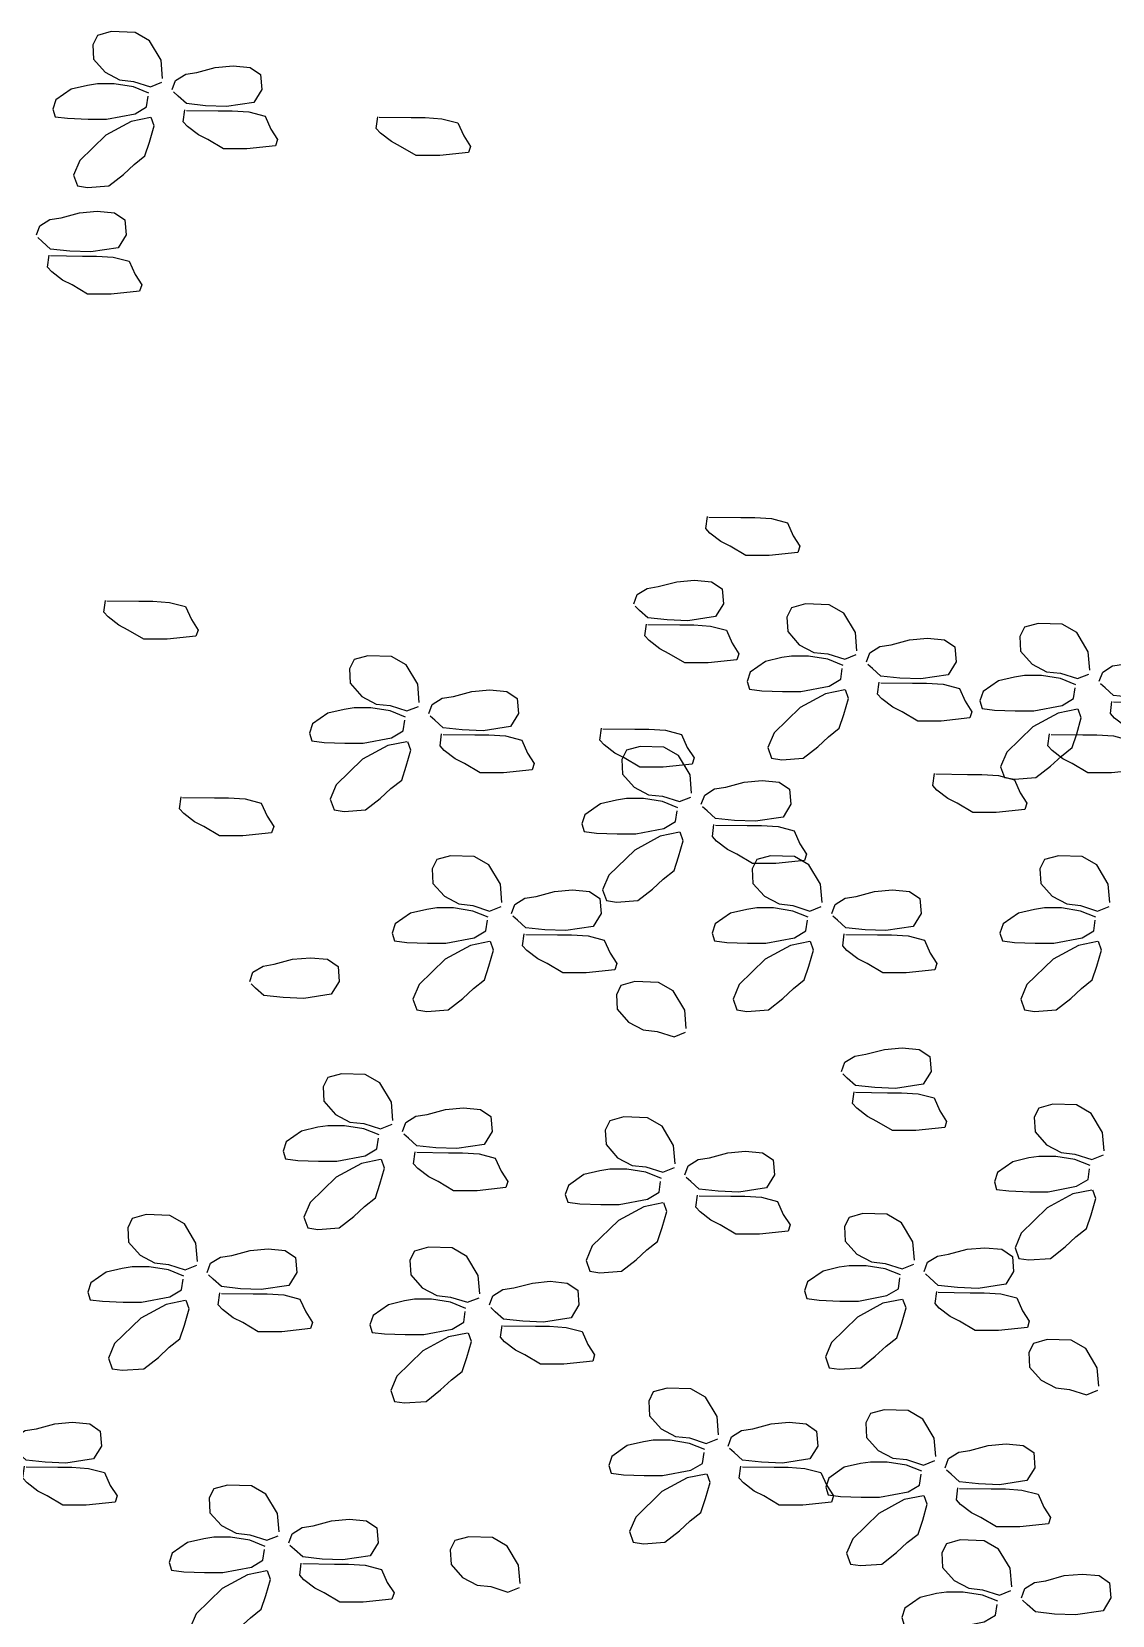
# Model space of a CAD drawing. Header units: millimetres. Extents: x 13268 to 164478, y 289082 to 363688.
# Drawn here: x 112304 to 113676, y 350380 to 352391 of the extents above; entities that cross this region are included whole.
import ezdxf

# ---------------------------------------------------------------- set-up
doc = ezdxf.new("R2010")
doc.units = ezdxf.units.MM

# ---------------------------------------------------------------- blocks, each defined once
blk = doc.blocks.new('A$C5F295478')
for points in [[(3694.9, 4490.6), (3693.7, 4504.5), (3685, 4519), (3674, 4525.4), (3656, 4526), (3645.6, 4523.1), (3642.1, 4516.1), (3642.6, 4505.1), (3651.4, 4495.3), (3662.4, 4489.5), (3672.8, 4488.3), (3685.6, 4484.2), (3694.3, 4487.7)], [(3702.2, 4482.3), (3704.7, 4489.2), (3712.3, 4493.9), (3720.8, 4495.2), (3734.6, 4498.9), (3748.2, 4500.2), (3761.1, 4498.9), (3768.9, 4493.6), (3769.9, 4482.3), (3763.9, 4472.5), (3743.1, 4469.4), (3727.4, 4470), (3712.9, 4471.6), (3706.6, 4477.2), (3703.1, 4480.4)], [(3684.5, 4479.6), (3672.8, 4484.2), (3658.3, 4486.6), (3645.6, 4486.6), (3638, 4485.4), (3625.8, 4482.5), (3614.2, 4474.4), (3611.9, 4467.4), (3613.6, 4461.6), (3622.9, 4460.5), (3638.6, 4459.9), (3652.5, 4459.9), (3674, 4463.9), (3682.7, 4469.2), (3683.9, 4477.3)], [(3712.9, 4466.5), (3736.9, 4466.1), (3747.5, 4466.1), (3760.1, 4465.4), (3772.3, 4462.2), (3776.7, 4452.4), (3781.8, 4444.5), (3780.2, 4439.8), (3758.6, 4437.4), (3740.8, 4437.4), (3729, 4444.5), (3722, 4448.1), (3713.7, 4454.4), (3710.5, 4457.9), (3711.7, 4466.9)], [(3685.6, 4461), (3671.1, 4458.1), (3651.9, 4447.7), (3632.2, 4428.6), (3627.6, 4417.6), (3630.5, 4409.4), (3638, 4408.3), (3654.3, 4409.4), (3665.3, 4418.1), (3673.4, 4425.7), (3681.5, 4432.1), (3685, 4442.5), (3688.5, 4454.7), (3686.2, 4461)], [(3858.7, 4461.4), (3882.7, 4461), (3893.3, 4461), (3905.9, 4460.2), (3918.1, 4457), (3922.5, 4447.2), (3927.6, 4439.3), (3926, 4434.6), (3904.4, 4432.3), (3886.6, 4432.3), (3874.8, 4439.3), (3867.8, 4442.9), (3859.5, 4449.2), (3856.3, 4452.7), (3857.5, 4461.7)], [(3599.5, 4372.4), (3602, 4379.3), (3609.6, 4384), (3618.1, 4385.3), (3632, 4389.1), (3645.5, 4390.3), (3658.4, 4389.1), (3666.3, 4383.7), (3667.2, 4372.4), (3661.2, 4362.7), (3640.5, 4359.5), (3624.7, 4360.1), (3610.2, 4361.7), (3603.9, 4367.4), (3600.5, 4370.5)], [(3610.2, 4356.7), (3634.2, 4356.3), (3644.9, 4356.3), (3657.5, 4355.5), (3669.7, 4352.4), (3674, 4342.5), (3679.1, 4334.7), (3677.5, 4329.9), (3655.9, 4327.6), (3638.2, 4327.6), (3626.4, 4334.7), (3619.3, 4338.2), (3611, 4344.5), (3607.9, 4348), (3609.1, 4357.1)], [(4107.8, 4159.1), (4131.9, 4158.7), (4142.5, 4158.7), (4155.1, 4157.9), (4167.3, 4154.8), (4171.6, 4144.9), (4176.7, 4137.1), (4175.2, 4132.4), (4153.5, 4130), (4135.8, 4130), (4124, 4137.1), (4116.9, 4140.6), (4108.6, 4146.9), (4105.5, 4150.4), (4106.7, 4159.5)], [(4051.1, 4093.6), (4053.6, 4100.5), (4061.1, 4105.2), (4069.6, 4106.5), (4083.5, 4110.2), (4097, 4111.5), (4109.9, 4110.2), (4117.8, 4104.9), (4118.8, 4093.6), (4112.8, 4083.8), (4092, 4080.7), (4076.3, 4081.3), (4061.8, 4082.9), (4055.5, 4088.5), (4052, 4091.7)], [(3652.8, 4095.7), (3676.8, 4095.4), (3687.4, 4095.4), (3700, 4094.6), (3712.2, 4091.4), (3716.6, 4081.6), (3721.7, 4073.7), (3720.1, 4069), (3698.4, 4066.7), (3680.7, 4066.7), (3668.9, 4073.7), (3661.8, 4077.3), (3653.6, 4083.6), (3650.4, 4087.1), (3651.6, 4096.1)], [(4219.8, 4058), (4218.6, 4071.9), (4209.9, 4086.4), (4198.9, 4092.8), (4180.9, 4093.4), (4170.4, 4090.5), (4166.9, 4083.5), (4167.5, 4072.5), (4176.2, 4062.6), (4187.3, 4056.8), (4197.7, 4055.7), (4210.5, 4051.6), (4219.2, 4055.1)], [(4061.8, 4077.8), (4085.8, 4077.5), (4096.4, 4077.5), (4109, 4076.7), (4121.2, 4073.5), (4125.5, 4063.7), (4130.6, 4055.8), (4129.1, 4051.1), (4107.4, 4048.8), (4089.7, 4048.8), (4077.9, 4055.8), (4070.8, 4059.4), (4062.6, 4065.7), (4059.4, 4069.2), (4060.6, 4078.2)], [(4395.8, 4043.3), (4394.6, 4057.3), (4385.9, 4071.8), (4374.9, 4078.1), (4356.9, 4078.7), (4346.4, 4075.8), (4342.9, 4068.9), (4343.5, 4057.8), (4352.2, 4048), (4363.2, 4042.2), (4373.7, 4041), (4386.5, 4037), (4395.2, 4040.4)], [(4227.1, 4049.6), (4229.6, 4056.5), (4237.1, 4061.3), (4245.6, 4062.5), (4259.5, 4066.3), (4273, 4067.6), (4285.9, 4066.3), (4293.8, 4061), (4294.8, 4049.6), (4288.8, 4039.9), (4268, 4036.7), (4252.2, 4037.4), (4237.8, 4038.9), (4231.5, 4044.6), (4228, 4047.7)], [(3888.9, 4018.9), (3887.8, 4032.8), (3879.1, 4047.3), (3868, 4053.7), (3850, 4054.3), (3839.6, 4051.4), (3836.1, 4044.4), (3836.7, 4033.4), (3845.4, 4023.5), (3856.4, 4017.7), (3866.9, 4016.6), (3879.6, 4012.5), (3888.4, 4016)], [(4209.3, 4047), (4197.7, 4051.6), (4183.2, 4053.9), (4170.4, 4053.9), (4162.9, 4052.8), (4150.7, 4049.9), (4139.1, 4041.8), (4136.7, 4034.8), (4138.5, 4029), (4147.8, 4027.8), (4163.4, 4027.3), (4177.4, 4027.3), (4198.9, 4031.3), (4207.6, 4036.5), (4208.7, 4044.7)], [(4403, 4035), (4405.6, 4041.9), (4413.1, 4046.6), (4421.6, 4047.9), (4435.5, 4051.6), (4449, 4052.9), (4461.9, 4051.6), (4469.8, 4046.3), (4470.7, 4035), (4464.8, 4025.2), (4444, 4022.1), (4428.2, 4022.7), (4413.8, 4024.3), (4407.5, 4030), (4404, 4033.1)], [(4237.8, 4033.9), (4261.8, 4033.5), (4272.4, 4033.5), (4285, 4032.7), (4297.2, 4029.6), (4301.5, 4019.8), (4306.6, 4011.9), (4305.1, 4007.2), (4283.4, 4004.8), (4265.7, 4004.8), (4253.9, 4011.9), (4246.8, 4015.4), (4238.5, 4021.7), (4235.4, 4025.3), (4236.6, 4034.3)], [(4385.3, 4032.3), (4373.7, 4037), (4359.2, 4039.3), (4346.4, 4039.3), (4338.9, 4038.1), (4326.7, 4035.2), (4315.1, 4027.1), (4312.7, 4020.1), (4314.5, 4014.3), (4323.8, 4013.2), (4339.4, 4012.6), (4353.4, 4012.6), (4374.9, 4016.7), (4383.6, 4021.9), (4384.7, 4030)], [(3896.2, 4010.5), (3898.7, 4017.5), (3906.3, 4022.2), (3914.8, 4023.4), (3928.7, 4027.2), (3942.2, 4028.5), (3955.1, 4027.2), (3963, 4021.9), (3963.9, 4010.5), (3957.9, 4000.8), (3937.2, 3997.6), (3921.4, 3998.3), (3906.9, 3999.8), (3900.6, 4005.5), (3897.2, 4008.6)], [(4210.5, 4028.4), (4196, 4025.5), (4176.8, 4015.1), (4157.1, 3995.9), (4152.4, 3984.9), (4155.3, 3976.8), (4162.9, 3975.6), (4179.1, 3976.8), (4190.2, 3985.5), (4198.3, 3993), (4206.4, 3999.4), (4209.9, 4009.9), (4213.4, 4022), (4211.1, 4028.4)], [(3878.5, 4007.9), (3866.9, 4012.5), (3852.4, 4014.8), (3839.6, 4014.8), (3832, 4013.7), (3819.8, 4010.8), (3808.2, 4002.7), (3805.9, 3995.7), (3807.6, 3989.9), (3816.9, 3988.7), (3832.6, 3988.2), (3846.5, 3988.2), (3868, 3992.2), (3876.7, 3997.4), (3877.9, 4005.6)], [(4386.5, 4013.8), (4372, 4010.9), (4352.8, 4000.4), (4333.1, 3981.3), (4328.4, 3970.3), (4331.3, 3962.2), (4338.9, 3961), (4355.1, 3962.2), (4366.1, 3970.9), (4374.3, 3978.4), (4382.4, 3984.8), (4385.9, 3995.2), (4389.4, 4007.4), (4387.1, 4013.8)], [(4413.8, 4019.3), (4437.8, 4018.9), (4448.4, 4018.9), (4461, 4018.1), (4473.2, 4014.9), (4477.5, 4005.1), (4482.6, 3997.2), (4481.1, 3992.5), (4459.4, 3990.2), (4441.7, 3990.2), (4429.9, 3997.2), (4422.8, 4000.8), (4414.5, 4007.1), (4411.4, 4010.6), (4412.6, 4019.7)], [(4027.8, 3999.1), (4051.8, 3998.7), (4062.4, 3998.7), (4075, 3998), (4087.2, 3994.8), (4091.5, 3985), (4096.6, 3977.1), (4095.1, 3972.4), (4073.4, 3970), (4055.7, 3970), (4043.9, 3977.1), (4036.8, 3980.7), (4028.6, 3986.9), (4025.4, 3990.5), (4026.6, 3999.5)], [(3879.6, 3989.3), (3865.1, 3986.4), (3846, 3976), (3826.2, 3956.8), (3821.6, 3945.8), (3824.5, 3937.7), (3832, 3936.5), (3848.3, 3937.7), (3859.3, 3946.4), (3867.5, 3953.9), (3875.6, 3960.3), (3879.1, 3970.8), (3882.5, 3982.9), (3880.2, 3989.3)], [(3906.9, 3994.8), (3930.9, 3994.4), (3941.6, 3994.4), (3954.2, 3993.6), (3966.4, 3990.5), (3970.7, 3980.7), (3975.8, 3972.8), (3974.2, 3968.1), (3952.6, 3965.7), (3934.9, 3965.7), (3923.1, 3972.8), (3916, 3976.3), (3907.7, 3982.6), (3904.6, 3986.2), (3905.7, 3995.2)], [(4366.5, 3994.8), (4390.5, 3994.4), (4401.1, 3994.4), (4413.7, 3993.6), (4425.9, 3990.5), (4430.2, 3980.7), (4435.4, 3972.8), (4433.8, 3968.1), (4412.1, 3965.7), (4394.4, 3965.7), (4382.6, 3972.8), (4375.5, 3976.3), (4367.3, 3982.6), (4364.1, 3986.2), (4365.3, 3995.2)], [(4094.8, 3950.3), (4093.7, 3964.3), (4085, 3978.8), (4073.9, 3985.1), (4055.9, 3985.7), (4045.5, 3982.8), (4042, 3975.9), (4042.6, 3964.8), (4051.3, 3955), (4062.3, 3949.2), (4072.8, 3948), (4085.6, 3944), (4094.3, 3947.4)], [(4279.4, 3964.9), (4303.4, 3964.5), (4314.1, 3964.5), (4326.7, 3963.7), (4338.9, 3960.5), (4343.2, 3950.7), (4348.3, 3942.8), (4346.7, 3938.1), (4325.1, 3935.8), (4307.4, 3935.8), (4295.6, 3942.8), (4288.5, 3946.4), (4280.2, 3952.7), (4277.1, 3956.2), (4278.3, 3965.3)], [(4102.1, 3942), (4104.7, 3948.9), (4112.2, 3953.6), (4120.7, 3954.9), (4134.6, 3958.6), (4148.1, 3959.9), (4161, 3958.6), (4168.9, 3953.3), (4169.8, 3942), (4163.9, 3932.2), (4143.1, 3929.1), (4127.3, 3929.7), (4112.8, 3931.3), (4106.5, 3936.9), (4103.1, 3940.1)], [(3710, 3947.2), (3734, 3946.8), (3744.6, 3946.8), (3757.2, 3946), (3769.4, 3942.9), (3773.8, 3933.1), (3778.9, 3925.2), (3777.3, 3920.5), (3755.6, 3918.1), (3737.9, 3918.1), (3726.1, 3925.2), (3719, 3928.7), (3710.8, 3935), (3707.6, 3938.6), (3708.8, 3947.6)], [(4084.4, 3939.3), (4072.8, 3944), (4058.3, 3946.3), (4045.5, 3946.3), (4037.9, 3945.1), (4025.8, 3942.2), (4014.1, 3934.1), (4011.8, 3927.1), (4013.6, 3921.3), (4022.8, 3920.2), (4038.5, 3919.6), (4052.5, 3919.6), (4073.9, 3923.7), (4082.7, 3928.9), (4083.8, 3937)], [(4112.8, 3926.3), (4136.8, 3925.9), (4147.5, 3925.9), (4160.1, 3925.1), (4172.3, 3921.9), (4176.6, 3912.1), (4181.7, 3904.2), (4180.1, 3899.5), (4158.5, 3897.2), (4140.8, 3897.2), (4129, 3904.2), (4121.9, 3907.8), (4113.6, 3914.1), (4110.5, 3917.6), (4111.7, 3926.6)], [(4085.6, 3920.8), (4071, 3917.9), (4051.9, 3907.4), (4032.1, 3888.3), (4027.5, 3877.3), (4030.4, 3869.2), (4037.9, 3868), (4054.2, 3869.2), (4065.2, 3877.9), (4073.4, 3885.4), (4081.5, 3891.8), (4085, 3902.2), (4088.5, 3914.4), (4086.1, 3920.8)], [(3951.4, 3867.7), (3950.3, 3881.6), (3941.5, 3896.1), (3930.5, 3902.5), (3912.5, 3903.1), (3902.1, 3900.2), (3898.6, 3893.2), (3899.2, 3882.2), (3907.9, 3872.4), (3918.9, 3866.6), (3929.3, 3865.4), (3942.1, 3861.3), (3950.8, 3864.8)], [(4193.4, 3867.7), (4192.2, 3881.6), (4183.5, 3896.1), (4172.5, 3902.5), (4154.5, 3903.1), (4144, 3900.2), (4140.6, 3893.2), (4141.1, 3882.2), (4149.9, 3872.4), (4160.9, 3866.6), (4171.3, 3865.4), (4184.1, 3861.3), (4192.8, 3864.8)], [(4411, 3867.7), (4409.8, 3881.6), (4401.1, 3896.1), (4390.1, 3902.5), (4372.1, 3903.1), (4361.6, 3900.2), (4358.1, 3893.2), (4358.7, 3882.2), (4367.4, 3872.4), (4378.4, 3866.6), (4388.9, 3865.4), (4401.7, 3861.3), (4410.4, 3864.8)], [(3958.7, 3859.4), (3961.2, 3866.3), (3968.8, 3871), (3977.3, 3872.3), (3991.1, 3876), (4004.7, 3877.3), (4017.6, 3876), (4025.5, 3870.7), (4026.4, 3859.4), (4020.4, 3849.6), (3999.6, 3846.5), (3983.9, 3847.1), (3969.4, 3848.7), (3963.1, 3854.3), (3959.6, 3857.5)], [(4200.7, 3859.4), (4203.2, 3866.3), (4210.8, 3871), (4219.3, 3872.3), (4233.1, 3876), (4246.7, 3877.3), (4259.6, 3876), (4267.4, 3870.7), (4268.4, 3859.4), (4262.4, 3849.6), (4241.6, 3846.5), (4225.9, 3847.1), (4211.4, 3848.7), (4205.1, 3854.3), (4201.6, 3857.5)], [(3941, 3856.7), (3929.3, 3861.3), (3914.8, 3863.7), (3902.1, 3863.7), (3894.5, 3862.5), (3882.3, 3859.6), (3870.7, 3851.5), (3868.4, 3844.5), (3870.1, 3838.7), (3879.4, 3837.6), (3895.1, 3837), (3909, 3837), (3930.5, 3841.1), (3939.2, 3846.3), (3940.4, 3854.4)], [(4183, 3856.7), (4171.3, 3861.3), (4156.8, 3863.7), (4144, 3863.7), (4136.5, 3862.5), (4124.3, 3859.6), (4112.7, 3851.5), (4110.4, 3844.5), (4112.1, 3838.7), (4121.4, 3837.6), (4137.1, 3837), (4151, 3837), (4172.5, 3841.1), (4181.2, 3846.3), (4182.4, 3854.4)], [(4400.5, 3856.7), (4388.9, 3861.3), (4374.4, 3863.7), (4361.6, 3863.7), (4354.1, 3862.5), (4341.9, 3859.6), (4330.3, 3851.5), (4327.9, 3844.5), (4329.7, 3838.7), (4339, 3837.6), (4354.6, 3837), (4368.6, 3837), (4390.1, 3841.1), (4398.8, 3846.3), (4399.9, 3854.4)], [(3969.4, 3843.6), (3993.4, 3843.3), (4004, 3843.3), (4016.6, 3842.5), (4028.8, 3839.3), (4033.2, 3829.5), (4038.3, 3821.6), (4036.7, 3816.9), (4015.1, 3814.6), (3997.4, 3814.6), (3985.5, 3821.6), (3978.5, 3825.2), (3970.2, 3831.5), (3967, 3835), (3968.2, 3844)], [(4211.4, 3843.6), (4235.4, 3843.3), (4246, 3843.3), (4258.6, 3842.5), (4270.8, 3839.3), (4275.2, 3829.5), (4280.3, 3821.6), (4278.7, 3816.9), (4257.1, 3814.6), (4239.3, 3814.6), (4227.5, 3821.6), (4220.4, 3825.2), (4212.2, 3831.5), (4209, 3835), (4210.2, 3844)], [(3942.1, 3838.2), (3927.6, 3835.3), (3908.4, 3824.8), (3888.7, 3805.7), (3884.1, 3794.7), (3887, 3786.5), (3894.5, 3785.4), (3910.8, 3786.5), (3921.8, 3795.2), (3929.9, 3802.8), (3938.1, 3809.2), (3941.5, 3819.6), (3945, 3831.8), (3942.7, 3838.2)], [(4184.1, 3838.2), (4169.6, 3835.3), (4150.4, 3824.8), (4130.7, 3805.7), (4126.1, 3794.7), (4129, 3786.5), (4136.5, 3785.4), (4152.8, 3786.5), (4163.8, 3795.2), (4171.9, 3802.8), (4180, 3809.2), (4183.5, 3819.6), (4187, 3831.8), (4184.7, 3838.2)], [(4401.7, 3838.2), (4387.2, 3835.3), (4368, 3824.8), (4348.3, 3805.7), (4343.6, 3794.7), (4346.5, 3786.5), (4354.1, 3785.4), (4370.3, 3786.5), (4381.4, 3795.2), (4389.5, 3802.8), (4397.6, 3809.2), (4401.1, 3819.6), (4404.6, 3831.8), (4402.3, 3838.2)], [(3760.7, 3808.1), (3763.2, 3815), (3770.8, 3819.7), (3779.3, 3821), (3793.1, 3824.8), (3806.7, 3826), (3819.6, 3824.8), (3827.5, 3819.4), (3828.4, 3808.1), (3822.4, 3798.4), (3801.6, 3795.2), (3785.9, 3795.8), (3771.4, 3797.4), (3765.1, 3803.1), (3761.7, 3806.2)], [(4090.7, 3772.5), (4089.6, 3786.4), (4080.9, 3800.9), (4069.8, 3807.3), (4051.8, 3807.9), (4041.4, 3805), (4037.9, 3798), (4038.5, 3787), (4047.2, 3777.2), (4058.2, 3771.4), (4068.7, 3770.2), (4081.5, 3766.1), (4090.2, 3769.6)], [(4208.1, 3740.1), (4210.6, 3747), (4218.1, 3751.7), (4226.6, 3753), (4240.5, 3756.7), (4254, 3758), (4266.9, 3756.7), (4274.8, 3751.4), (4275.8, 3740.1), (4269.8, 3730.3), (4249, 3727.2), (4233.2, 3727.8), (4218.8, 3729.4), (4212.5, 3735), (4209, 3738.2)], [(3869, 3703), (3867.8, 3716.9), (3859.1, 3731.4), (3848.1, 3737.8), (3830.1, 3738.3), (3819.7, 3735.4), (3816.2, 3728.5), (3816.8, 3717.5), (3825.5, 3707.6), (3836.5, 3701.8), (3846.9, 3700.7), (3859.7, 3696.6), (3868.4, 3700.1)], [(4218.8, 3724.3), (4242.8, 3723.9), (4253.4, 3723.9), (4266, 3723.2), (4278.2, 3720), (4282.5, 3710.2), (4287.6, 3702.3), (4286.1, 3697.6), (4264.4, 3695.3), (4246.7, 3695.3), (4234.9, 3702.3), (4227.8, 3705.9), (4219.6, 3712.2), (4216.4, 3715.7), (4217.6, 3724.7)], [(3876.3, 3694.6), (3878.8, 3701.5), (3886.4, 3706.2), (3894.9, 3707.5), (3908.7, 3711.3), (3922.3, 3712.5), (3935.2, 3711.3), (3943.1, 3705.9), (3944, 3694.6), (3938, 3684.9), (3917.2, 3681.7), (3901.5, 3682.3), (3887, 3683.9), (3880.7, 3689.6), (3877.2, 3692.7)], [(4406.7, 3679.9), (4405.5, 3693.8), (4396.8, 3708.3), (4385.8, 3714.7), (4367.8, 3715.2), (4357.3, 3712.3), (4353.8, 3705.4), (4354.4, 3694.4), (4363.1, 3684.5), (4374.2, 3678.7), (4384.6, 3677.6), (4397.4, 3673.5), (4406.1, 3677)], [(4082.4, 3670.2), (4081.2, 3684.1), (4072.5, 3698.6), (4061.5, 3705), (4043.5, 3705.6), (4033, 3702.7), (4029.5, 3695.7), (4030.1, 3684.7), (4038.8, 3674.8), (4049.9, 3669), (4060.3, 3667.9), (4073.1, 3663.8), (4081.8, 3667.3)], [(3858.6, 3692), (3846.9, 3696.6), (3832.4, 3698.9), (3819.7, 3698.9), (3812.1, 3697.8), (3799.9, 3694.9), (3788.3, 3686.7), (3786, 3679.8), (3787.7, 3674), (3797, 3672.8), (3812.7, 3672.2), (3826.6, 3672.2), (3848.1, 3676.3), (3856.8, 3681.5), (3858, 3689.6)], [(3887, 3678.9), (3911, 3678.5), (3921.6, 3678.5), (3934.2, 3677.7), (3946.4, 3674.6), (3950.8, 3664.7), (3955.9, 3656.9), (3954.3, 3652.2), (3932.7, 3649.8), (3914.9, 3649.8), (3903.1, 3656.9), (3896.1, 3660.4), (3887.8, 3666.7), (3884.6, 3670.2), (3885.8, 3679.3)], [(4089.7, 3661.8), (4092.2, 3668.7), (4099.7, 3673.5), (4108.2, 3674.7), (4122.1, 3678.5), (4135.6, 3679.8), (4148.5, 3678.5), (4156.4, 3673.1), (4157.4, 3661.8), (4151.4, 3652.1), (4130.6, 3648.9), (4114.9, 3649.6), (4100.4, 3651.1), (4094.1, 3656.8), (4090.6, 3659.9)], [(4396.2, 3668.9), (4384.6, 3673.5), (4370.1, 3675.8), (4357.3, 3675.8), (4349.8, 3674.7), (4337.6, 3671.8), (4326, 3663.6), (4323.7, 3656.7), (4325.4, 3650.9), (4334.7, 3649.7), (4350.4, 3649.1), (4364.3, 3649.1), (4385.8, 3653.2), (4394.5, 3658.4), (4395.7, 3666.5)], [(3859.7, 3673.4), (3845.2, 3670.5), (3826, 3660.1), (3806.3, 3640.9), (3801.7, 3629.9), (3804.6, 3621.8), (3812.1, 3620.6), (3828.4, 3621.8), (3839.4, 3630.5), (3847.5, 3638), (3855.7, 3644.4), (3859.1, 3654.8), (3862.6, 3667), (3860.3, 3673.4)], [(4071.9, 3659.2), (4060.3, 3663.8), (4045.8, 3666.1), (4033, 3666.1), (4025.5, 3665), (4013.3, 3662.1), (4001.7, 3653.9), (3999.3, 3647), (4001.1, 3641.2), (4010.4, 3640), (4026.1, 3639.5), (4040, 3639.5), (4061.5, 3643.5), (4070.2, 3648.7), (4071.3, 3656.8)], [(4073.1, 3640.6), (4058.6, 3637.7), (4039.4, 3627.3), (4019.7, 3608.1), (4015, 3597.1), (4017.9, 3589), (4025.5, 3587.8), (4041.7, 3589), (4052.8, 3597.7), (4060.9, 3605.2), (4069, 3611.6), (4072.5, 3622.1), (4076, 3634.2), (4073.7, 3640.6)], [(4100.4, 3646.1), (4124.4, 3645.7), (4135, 3645.7), (4147.6, 3644.9), (4159.8, 3641.8), (4164.1, 3632), (4169.2, 3624.1), (4167.7, 3619.4), (4146, 3617), (4128.3, 3617), (4116.5, 3624.1), (4109.4, 3627.6), (4101.2, 3633.9), (4098, 3637.5), (4099.2, 3646.5)], [(4397.4, 3650.3), (4382.9, 3647.4), (4363.7, 3637), (4344, 3617.8), (4339.3, 3606.8), (4342.2, 3598.7), (4349.8, 3597.5), (4366, 3598.7), (4377.1, 3607.4), (4385.2, 3614.9), (4393.3, 3621.3), (4396.8, 3631.7), (4400.3, 3643.9), (4398, 3650.3)], [(3721.3, 3596.4), (3720.1, 3610.3), (3711.4, 3624.8), (3700.4, 3631.2), (3682.4, 3631.8), (3671.9, 3628.9), (3668.5, 3621.9), (3669, 3610.9), (3677.8, 3601.1), (3688.8, 3595.3), (3699.2, 3594.1), (3712, 3590), (3720.7, 3593.5)], [(4263.2, 3597.3), (4262.1, 3611.2), (4253.4, 3625.7), (4242.3, 3632.1), (4224.3, 3632.6), (4213.9, 3629.7), (4210.4, 3622.8), (4211, 3611.8), (4219.7, 3601.9), (4230.7, 3596.1), (4241.2, 3594.9), (4254, 3590.9), (4262.7, 3594.4)], [(3728.6, 3588.1), (3731.1, 3595), (3738.7, 3599.7), (3747.2, 3601), (3761, 3604.7), (3774.6, 3606), (3787.5, 3604.7), (3795.3, 3599.4), (3796.3, 3588.1), (3790.3, 3578.3), (3769.5, 3575.2), (3753.8, 3575.8), (3739.3, 3577.4), (3733, 3583), (3729.5, 3586.2)], [(3934.7, 3571.8), (3933.5, 3585.8), (3924.8, 3600.2), (3913.8, 3606.6), (3895.8, 3607.2), (3885.3, 3604.3), (3881.8, 3597.3), (3882.4, 3586.3), (3891.1, 3576.5), (3902.1, 3570.7), (3912.6, 3569.5), (3925.4, 3565.5), (3934.1, 3568.9)], [(4270.5, 3588.9), (4273.1, 3595.8), (4280.6, 3600.5), (4289.1, 3601.8), (4303, 3605.6), (4316.5, 3606.8), (4329.4, 3605.6), (4337.3, 3600.2), (4338.2, 3588.9), (4332.3, 3579.2), (4311.5, 3576), (4295.7, 3576.6), (4281.2, 3578.2), (4274.9, 3583.9), (4271.5, 3587)], [(3710.8, 3585.4), (3699.2, 3590), (3684.7, 3592.4), (3671.9, 3592.4), (3664.4, 3591.2), (3652.2, 3588.3), (3640.6, 3580.2), (3638.3, 3573.2), (3640, 3567.4), (3649.3, 3566.3), (3665, 3565.7), (3678.9, 3565.7), (3700.4, 3569.7), (3709.1, 3575), (3710.3, 3583.1)], [(4252.8, 3586.2), (4241.2, 3590.9), (4226.7, 3593.2), (4213.9, 3593.2), (4206.3, 3592), (4194.2, 3589.1), (4182.5, 3581), (4180.2, 3574.1), (4182, 3568.3), (4191.3, 3567.1), (4206.9, 3566.5), (4220.9, 3566.5), (4242.3, 3570.6), (4251.1, 3575.8), (4252.2, 3583.9)], [(3941.9, 3563.5), (3944.5, 3570.4), (3952, 3575.1), (3960.5, 3576.4), (3974.4, 3580.1), (3987.9, 3581.4), (4000.8, 3580.1), (4008.7, 3574.8), (4009.6, 3563.5), (4003.7, 3553.7), (3982.9, 3550.6), (3967.1, 3551.2), (3952.7, 3552.8), (3946.4, 3558.4), (3942.9, 3561.6)], [(3739.3, 3572.3), (3763.3, 3571.9), (3773.9, 3571.9), (3786.5, 3571.2), (3798.7, 3568), (3803.1, 3558.2), (3808.2, 3550.3), (3806.6, 3545.6), (3784.9, 3543.2), (3767.2, 3543.2), (3755.4, 3550.3), (3748.3, 3553.9), (3740.1, 3560.2), (3736.9, 3563.7), (3738.1, 3572.7)], [(3924.2, 3560.8), (3912.6, 3565.5), (3898.1, 3567.8), (3885.3, 3567.8), (3877.8, 3566.6), (3865.6, 3563.7), (3854, 3555.6), (3851.6, 3548.6), (3853.4, 3542.8), (3862.7, 3541.7), (3878.3, 3541.1), (3892.3, 3541.1), (3913.8, 3545.2), (3922.5, 3550.4), (3923.6, 3558.5)], [(4254, 3567.7), (4239.4, 3564.8), (4220.3, 3554.3), (4200.5, 3535.2), (4195.9, 3524.2), (4198.8, 3516.1), (4206.3, 3514.9), (4222.6, 3516.1), (4233.6, 3524.8), (4241.8, 3532.3), (4249.9, 3538.7), (4253.4, 3549.1), (4256.9, 3561.3), (4254.5, 3567.7)], [(4281.2, 3573.2), (4305.3, 3572.8), (4315.9, 3572.8), (4328.5, 3572), (4340.7, 3568.9), (4345, 3559), (4350.1, 3551.2), (4348.6, 3546.4), (4326.9, 3544.1), (4309.2, 3544.1), (4297.4, 3551.2), (4290.3, 3554.7), (4282, 3561), (4278.9, 3564.5), (4280.1, 3573.6)], [(3712, 3566.8), (3697.5, 3563.9), (3678.3, 3553.5), (3658.6, 3534.4), (3653.9, 3523.4), (3656.8, 3515.2), (3664.4, 3514.1), (3680.7, 3515.2), (3691.7, 3523.9), (3699.8, 3531.5), (3707.9, 3537.9), (3711.4, 3548.3), (3714.9, 3560.5), (3712.6, 3566.8)], [(3952.7, 3547.8), (3976.7, 3547.4), (3987.3, 3547.4), (3999.9, 3546.6), (4012.1, 3543.4), (4016.4, 3533.6), (4021.5, 3525.7), (4020, 3521), (3998.3, 3518.7), (3980.6, 3518.7), (3968.8, 3525.7), (3961.7, 3529.3), (3953.4, 3535.6), (3950.3, 3539.1), (3951.5, 3548.1)], [(3925.4, 3542.3), (3910.9, 3539.4), (3891.7, 3528.9), (3872, 3509.8), (3867.3, 3498.8), (3870.2, 3490.6), (3877.8, 3489.5), (3894, 3490.6), (3905, 3499.3), (3913.2, 3506.9), (3921.3, 3513.3), (3924.8, 3523.7), (3928.3, 3535.9), (3926, 3542.3)], [(4402.6, 3502.1), (4401.4, 3516), (4392.7, 3530.5), (4381.7, 3536.8), (4363.7, 3537.4), (4353.2, 3534.5), (4349.7, 3527.6), (4350.3, 3516.5), (4359, 3506.7), (4370.1, 3500.9), (4380.5, 3499.7), (4393.3, 3495.7), (4402, 3499.2)], [(4115.2, 3465.3), (4114, 3479.2), (4105.3, 3493.7), (4094.3, 3500.1), (4076.3, 3500.7), (4065.8, 3497.8), (4062.4, 3490.8), (4062.9, 3479.8), (4071.7, 3469.9), (4082.7, 3464.1), (4093.1, 3463), (4105.9, 3458.9), (4114.6, 3462.4)], [(4279.3, 3448.9), (4278.2, 3462.8), (4269.5, 3477.3), (4258.4, 3483.7), (4240.4, 3484.3), (4230, 3481.4), (4226.5, 3474.4), (4227.1, 3463.4), (4235.8, 3453.5), (4246.8, 3447.7), (4257.3, 3446.6), (4270, 3442.5), (4278.7, 3446)], [(3580.9, 3456.9), (3583.4, 3463.8), (3590.9, 3468.6), (3599.5, 3469.8), (3613.3, 3473.6), (3626.8, 3474.9), (3639.8, 3473.6), (3647.6, 3468.2), (3648.6, 3456.9), (3642.6, 3447.2), (3621.8, 3444), (3606.1, 3444.7), (3591.6, 3446.2), (3585.3, 3451.9), (3581.8, 3455)], [(4122.5, 3456.9), (4125, 3463.8), (4132.6, 3468.6), (4141.1, 3469.8), (4154.9, 3473.6), (4168.5, 3474.9), (4181.4, 3473.6), (4189.2, 3468.2), (4190.2, 3456.9), (4184.2, 3447.2), (4163.4, 3444), (4147.7, 3444.7), (4133.2, 3446.2), (4126.9, 3451.9), (4123.4, 3455)], [(4104.7, 3454.3), (4093.1, 3458.9), (4078.6, 3461.2), (4065.8, 3461.2), (4058.3, 3460.1), (4046.1, 3457.2), (4034.5, 3449), (4032.2, 3442.1), (4033.9, 3436.3), (4043.2, 3435.1), (4058.9, 3434.6), (4072.8, 3434.6), (4094.3, 3438.6), (4103, 3443.8), (4104.2, 3451.9)], [(4286.6, 3440.5), (4289.1, 3447.5), (4296.7, 3452.2), (4305.2, 3453.4), (4319, 3457.2), (4332.6, 3458.5), (4345.5, 3457.2), (4353.4, 3451.9), (4354.3, 3440.5), (4348.3, 3430.8), (4327.5, 3427.6), (4311.8, 3428.3), (4297.3, 3429.8), (4291, 3435.5), (4287.6, 3438.6)], [(3591.6, 3441.2), (3615.6, 3440.8), (3626.2, 3440.8), (3638.8, 3440), (3651, 3436.9), (3655.3, 3427.1), (3660.5, 3419.2), (3658.9, 3414.5), (3637.2, 3412.1), (3619.5, 3412.1), (3607.7, 3419.2), (3600.6, 3422.7), (3592.4, 3429), (3589.2, 3432.6), (3590.4, 3441.6)], [(4105.9, 3435.7), (4091.4, 3432.8), (4072.2, 3422.4), (4052.5, 3403.2), (4047.8, 3392.2), (4050.7, 3384.1), (4058.3, 3382.9), (4074.6, 3384.1), (4085.6, 3392.8), (4093.7, 3400.3), (4101.8, 3406.7), (4105.3, 3417.2), (4108.8, 3429.3), (4106.5, 3435.7)], [(4133.2, 3441.2), (4157.2, 3440.8), (4167.8, 3440.8), (4180.4, 3440), (4192.6, 3436.9), (4197, 3427.1), (4202.1, 3419.2), (4200.5, 3414.5), (4178.8, 3412.1), (4161.1, 3412.1), (4149.3, 3419.2), (4142.2, 3422.7), (4134, 3429), (4130.8, 3432.6), (4132, 3441.6)], [(4268.9, 3437.9), (4257.3, 3442.5), (4242.7, 3444.8), (4230, 3444.8), (4222.4, 3443.7), (4210.2, 3440.8), (4198.6, 3432.7), (4196.3, 3425.7), (4198, 3419.9), (4207.3, 3418.7), (4223, 3418.2), (4236.9, 3418.2), (4258.4, 3422.2), (4267.1, 3427.4), (4268.3, 3435.6)], [(3782.9, 3392), (3781.7, 3406), (3773, 3420.5), (3762, 3426.8), (3744, 3427.4), (3733.5, 3424.5), (3730.1, 3417.6), (3730.6, 3406.5), (3739.4, 3396.7), (3750.4, 3390.9), (3760.8, 3389.7), (3773.6, 3385.7), (3782.3, 3389.1)], [(4297.3, 3424.8), (4321.3, 3424.4), (4332, 3424.4), (4344.5, 3423.6), (4356.8, 3420.5), (4361.1, 3410.7), (4366.2, 3402.8), (4364.6, 3398.1), (4343, 3395.7), (4325.3, 3395.7), (4313.5, 3402.8), (4306.4, 3406.3), (4298.1, 3412.6), (4295, 3416.2), (4296.1, 3425.2)], [(4270, 3419.3), (4255.5, 3416.4), (4236.4, 3406), (4216.6, 3386.8), (4212, 3375.8), (4214.9, 3367.7), (4222.4, 3366.6), (4238.7, 3367.7), (4249.7, 3376.4), (4257.8, 3383.9), (4266, 3390.3), (4269.5, 3400.8), (4272.9, 3412.9), (4270.6, 3419.3)], [(3790.2, 3383.7), (3792.7, 3390.6), (3800.3, 3395.3), (3808.8, 3396.6), (3822.6, 3400.4), (3836.2, 3401.6), (3849.1, 3400.4), (3856.9, 3395), (3857.9, 3383.7), (3851.9, 3373.9), (3831.1, 3370.8), (3815.4, 3371.4), (3800.9, 3373), (3794.6, 3378.7), (3791.1, 3381.8)], [(3772.5, 3381), (3760.8, 3385.7), (3746.3, 3388), (3733.5, 3388), (3726, 3386.8), (3713.8, 3383.9), (3702.2, 3375.8), (3699.9, 3368.9), (3701.6, 3363.1), (3710.9, 3361.9), (3726.6, 3361.3), (3740.5, 3361.3), (3762, 3365.4), (3770.7, 3370.6), (3771.9, 3378.7)], [(3965.2, 3352.9), (3964, 3366.8), (3955.3, 3381.3), (3944.3, 3387.7), (3926.3, 3388.3), (3915.8, 3385.4), (3912.3, 3378.4), (3912.9, 3367.4), (3921.6, 3357.6), (3932.6, 3351.8), (3943.1, 3350.6), (3955.9, 3346.5), (3964.6, 3350)], [(4336.8, 3350.5), (4335.6, 3364.5), (4326.9, 3379), (4315.9, 3385.3), (4297.9, 3385.9), (4287.4, 3383), (4283.9, 3376.1), (4284.5, 3365), (4293.2, 3355.2), (4304.3, 3349.4), (4314.7, 3348.2), (4327.5, 3344.2), (4336.2, 3347.6)], [(3800.9, 3368), (3824.9, 3367.6), (3835.5, 3367.6), (3848.1, 3366.8), (3860.3, 3363.6), (3864.7, 3353.8), (3869.8, 3345.9), (3868.2, 3341.2), (3846.6, 3338.9), (3828.8, 3338.9), (3817, 3345.9), (3809.9, 3349.5), (3801.7, 3355.8), (3798.5, 3359.3), (3799.7, 3368.4)], [(3773.6, 3362.5), (3759.1, 3359.6), (3739.9, 3349.1), (3720.2, 3330), (3715.5, 3319), (3718.5, 3310.9), (3726, 3309.7), (3742.3, 3310.9), (3753.3, 3319.6), (3761.4, 3327.1), (3769.5, 3333.5), (3773, 3343.9), (3776.5, 3356.1), (3774.2, 3362.5)], [(4344.1, 3342.2), (4346.6, 3349.1), (4354.1, 3353.8), (4362.6, 3355.1), (4376.5, 3358.9), (4390, 3360.1), (4402.9, 3358.9), (4410.8, 3353.5), (4411.8, 3342.2), (4405.8, 3332.4), (4385, 3329.3), (4369.2, 3329.9), (4354.8, 3331.5), (4348.5, 3337.2), (4345, 3340.3)], [(4326.3, 3339.5), (4314.7, 3344.2), (4300.2, 3346.5), (4287.4, 3346.5), (4279.9, 3345.3), (4267.7, 3342.4), (4256.1, 3334.3), (4253.7, 3327.3), (4255.5, 3321.5), (4264.8, 3320.4), (4280.4, 3319.8), (4294.4, 3319.8), (4315.9, 3323.9), (4324.6, 3329.1), (4325.7, 3337.2)]]:
    blk.add_lwpolyline(points)

msp = doc.modelspace()

# ---------------------------------------------------------------- block references
at = {"xscale": 1.68, "yscale": 1.68, "zscale": 1.68}
msp.add_blockref('A$C5F295478', (106262.6, 344787.3), dxfattribs=at)

doc.saveas('drawing.dxf')
